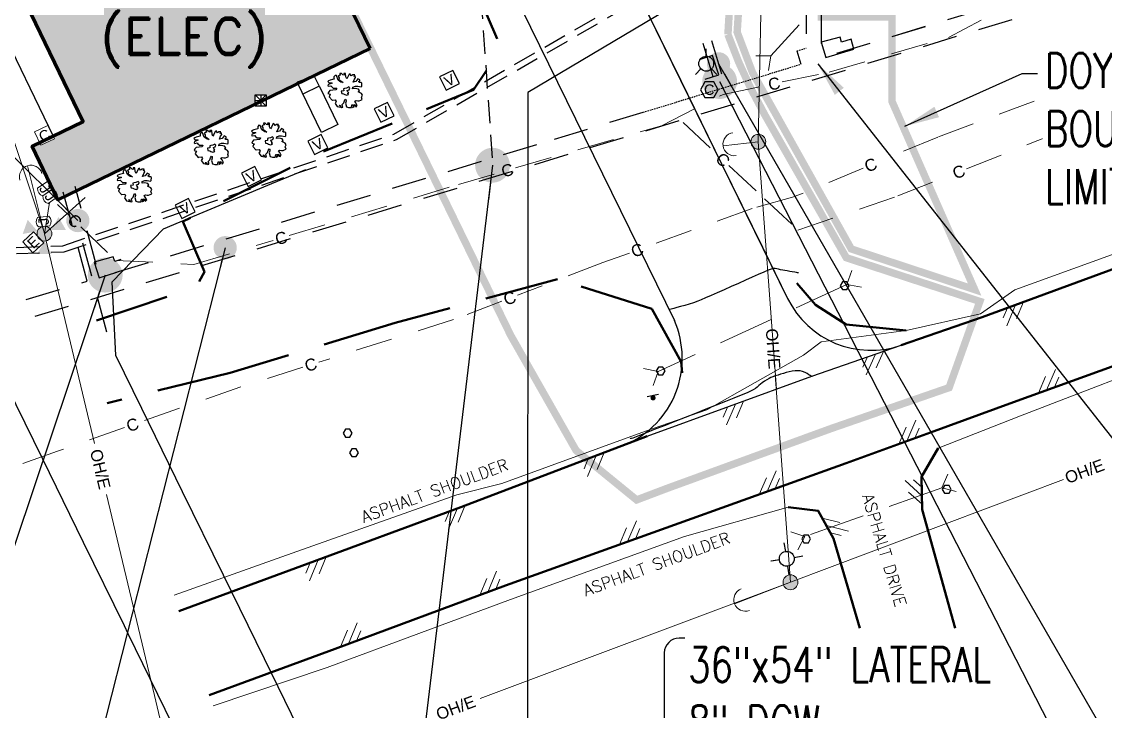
# Model space of a CAD drawing. Header units: inches. Extents: x 27388 to 48883, y 5676 to 18157.
# Drawn here: x 36054 to 39557, y 8066 to 10292 of the extents above; entities that cross this region are included whole.
import ezdxf
from ezdxf.enums import TextEntityAlignment as Align

# ---------------------------------------------------------------- set-up
doc = ezdxf.new("R2010")
doc.units = ezdxf.units.IN
doc.header["$LTSCALE"] = 1200
doc.header["$MEASUREMENT"] = 0
for name, pattern in [('ACAD_ISO09W100', [45, 24, -3, 6, -3, 6, -3]), ('D10', [0.175, 0.1, -0.075]), ('D15', [0.22499999999999998, 0.15, -0.075]), ('D20', [0.30000000000000004, 0.2, -0.1]), ('DASHED4', [0.1875, 0.125, -0.0625]), ('DASHED8', [0.09375, 0.0625, -0.03125]), ('HIDDEN1', [0.15625, 0.09375, -0.0625])]:
    doc.linetypes.add(name, pattern=pattern)
for name, color, linetype in [('C-3D POLYLINE', 251, 'Continuous'), ('C-LEGEND-NEW', 251, 'Continuous'), ('C-NEW PVMT', 251, 'Continuous'), ('C-PROJECT LIMITS', 52, 'DASHED4'), ('C-SIGN', 251, 'Continuous'), ('C-TOPO-MINR-N', 251, 'Continuous'), ('DOY UTIL BOUNDRY', 10, 'ACAD_ISO09W100'), ('MU-DIR-BURD', 160, 'DASHED8'), ('MU-EXST-MAIN-UTILDR', 251, 'HIDDEN1'), ('MU-EXST-SITE-NOTE', 251, 'Continuous'), ('MU-SHAD', 251, 'Continuous'), ('MU-SITE-NOTES', 11, 'Continuous'), ('Pipes-Water-E-DB-Deluge-16.00', 251, 'DASHED8'), ('Pipes-Water-E-DB-Re-Circ.-01.50', 251, 'DASHED8'), ('V-COMM-EQPM', 251, 'Continuous'), ('V-COMM-SIGN', 251, 'Continuous'), ('V-DOMW-HYDR', 251, 'Continuous'), ('V-LITE-EXTR', 251, 'Continuous'), ('V-POWR-DEVC', 251, 'Continuous'), ('V-POWR-JBOX', 251, 'Continuous'), ('V-POWR-XFMR-POLM', 251, 'Continuous'), ('V-ROAD-IDEN', 251, 'Continuous'), ('V-SITE-CONC', 251, 'Continuous'), ('V-SITE-SIGN', 251, 'Continuous'), ('V-SITE-VEGE', 251, 'Continuous'), ('V-STRM-SIGN', 251, 'Continuous')]:
    doc.layers.add(name, color=color, linetype=linetype)
for name, color, linetype, lineweight in [('V-COMM-JBOX', 251, 'Continuous', 18), ('V-COMM-UNDR', 251, 'D10', 18), ('V-EXST-BLDG-OTLN', 34, 'Continuous', 90), ('V-POWR-POLE', 251, 'Continuous', 18), ('V-POWR-POLE-GUYS', 251, 'Continuous', 18), ('V-PRIM-OVHD', 251, 'Continuous', 18), ('V-PVMT-ASPH', 251, 'Continuous', 18), ('V-ROAD-ASPH', 251, 'Continuous', 50), ('V-ROAD-GRVL', 251, 'D20', 50), ('V-ROAD-SHLD', 251, 'Continuous', 20), ('V-SECD-OVHD', 251, 'Continuous', 18), ('V-STRM-CULV', 251, 'D15', 20)]:
    doc.layers.add(name, color=color, linetype=linetype, lineweight=lineweight)
doc.styles.add('AR80', font='arial.ttf', dxfattribs={"height": 3.2})
doc.styles.add('Arial', font='arial.ttf')
doc.styles.add('ROMAND', font='romand.shx')
doc.styles.add('RomanS', font='romans.shx', dxfattribs={"width": 0.85})
doc.dimstyles.get("Standard").update_dxf_attribs({"dimtxt": 0.09375, "dimasz": 0.09375, "dimexe": 0.0625, "dimexo": 0.0625, "dimgap": 0.03125, "dimtad": 1, "dimdec": 8, "dimzin": 0, "dimdsep": 46, "dimlunit": 4, "dimtxsty": 'RomanS', "dimcen": 0.09, "dimclrd": 254, "dimclre": 254, "dimclrt": 256, "dimadec": 0, "dimazin": 0, "dimtfac": 1, "dimtdec": 8, "dimtofl": 0, "dimtmove": 0, "dimatfit": 3, "dimfxl": 1, "dimtolj": 1, "dimtzin": 0, "dimlwd": -1, "dimlwe": -1, "dimarcsym": 0})
doc.dimstyles.new('X Site Notes', dxfattribs={"dimtxt": 0.09375, "dimasz": 0.09375, "dimexe": 0.0625, "dimexo": 0.0625, "dimgap": 0.03125, "dimtad": 1, "dimdec": 8, "dimzin": 0, "dimdsep": 46, "dimlunit": 4, "dimtxsty": 'RomanS', "dimcen": 0.09, "dimclrd": 253, "dimclre": 253, "dimclrt": 256, "dimadec": 0, "dimazin": 0, "dimtfac": 1, "dimtdec": 8, "dimtofl": 0, "dimtmove": 0, "dimatfit": 3, "dimldrblk": 'DOT', "dimfxl": 1, "dimtolj": 1, "dimtzin": 0, "dimlwd": -1, "dimlwe": -1, "dimarcsym": 0})

# ---------------------------------------------------------------- blocks, each defined once
blk = doc.blocks.new('coe-anchor')
blk.add_arc((-0.07763266942490255, 0), 0.07763266942490255, 270, 90)
blk = doc.blocks.new('COE-trans')
at = {"linetype": 'Continuous'}
blk.add_hatch(color=256, dxfattribs=at).paths.add_polyline_path([(-2.750947959665954e-18, -0.04999999999999982), (-0.05063245880538504, -0.137697991163062), (0.05063245880538148, -0.1376979911630629)])
blk = doc.blocks.new('coe-jbox')
at = {"lineweight": 18}
blk.add_lwpolyline([(-0.03191623687400136, 0.0384883595883565), (-0.03191623687400136, -0.03848835958835648, 0.3606828855509825), (0.03191623687400136, -0.03848835958835651), (0.03191623687400136, 0.0384883595883565, 0.3606828855509824)], format="xyb", close=True, dxfattribs=at)
at = {"style": 'Arial'}
blk.add_text('J', height=0.07, dxfattribs=at).set_placement((0, 0), align=Align.MIDDLE)
blk = doc.blocks.new('COE-VHO')
blk.add_lwpolyline([(0.04999999999999982, 0.04999999999999982), (-0.04999999999999982, 0.04999999999999982), (-0.04999999999999982, -0.04999999999999982), (0.04999999999999982, -0.04999999999999982)], close=True)
at = {"style": 'Arial'}
blk.add_text('V', height=0.07, dxfattribs=at).set_placement((0, 0), align=Align.MIDDLE)
blk = doc.blocks.new('coe-tree')
for points in [[(0.08217323271519739, 0.0375325936645865), (0.1053390743602858, 0.03237312031713557), (0.1101544998285391, 0.03658703281206499), (0.1105861614740995, 0.05766687312207353), (0.1049074127147254, 0.06281606863417188), (0.09485449261366874, 0.06235356604326547), (0.08786157395558725, 0.06797554198162459), (0.0970415782845091, 0.07312473749372295), (0.09615907003136215, 0.08061727946641639), (0.08261448684177175, 0.08671203583103626), (0.0690603111711674, 0.06891082499879175), (0.05114155663989628, 0.06515941509476697), (0.05988030684224377, 0.08389590894418042), (0.06687322550032526, 0.09560236341180506), (0.06512739395605927, 0.1059110322713543), (0.057261559525843, 0.1031051832198528), (0.06162613838651332, 0.1148116376874775), (0.04851321684248155, 0.1143388572612167), (0.03801904261485234, 0.1068463152885215), (0.03146737808334343, 0.1166822037218118), (0.03102612395676907, 0.1213688966430038), (0.02403320529868758, 0.1171549841480726), (0.01353903107106014, 0.09513986082089687), (0.00786028231168423, 0.08576647497851475), (0.001740279425733959, 0.09935377331582806), (0.0004261095270283732, 0.1227769600864317), (-0.0126868120170025, 0.1227769600864317), (-0.0126868120170025, 0.1199608331995758), (-0.006566809131054008, 0.117617486738979), (-0.01094098047273473, 0.1115330082097135), (-0.01836556077637841, 0.1143388572612167), (-0.02798681923187374, 0.1227769600864317), (-0.03935390923163684, 0.1227769600864317), (-0.03759848520635689, 0.1166822037218118), (-0.03366556799124876, 0.1143388572612167), (-0.04677848953527874, 0.1073190957147823), (-0.05027974510482647, 0.10404046623702), (-0.04328682644674497, 0.0942045778037297), (-0.04460099634545056, 0.08343340635327223), (-0.03104682067484799, 0.07406002051089011), (-0.01706098335868322, 0.06188078561700472), (-0.03104682067484799, 0.0637616294866934), (-0.05072099923139994, 0.07781143041491312), (-0.06164683510459046, 0.1082543787319512), (-0.06995392366137843, 0.1096624421753791), (-0.07826101221816817, 0.100289056332997), (-0.07869267386372858, 0.09186123134313462), (-0.07737850396502122, 0.0843686893704394), (-0.08699976242051743, 0.08155256248358356), (-0.1044868553062281, 0.07781143041491312), (-0.1145397754072848, 0.07265195706746219), (-0.1202185241666607, 0.068438044572531), (-0.1114797739643114, 0.06048300000892937), (-0.0944339352051724, 0.06001021958266861), (-0.09137393376219816, 0.05766687312207353), (-0.1031726854075217, 0.05298018020088158), (-0.1162856069515525, 0.04830376511504397), (-0.1193456083945268, 0.04081122314235053), (-0.1140985212807122, 0.03658703281206499), (-0.09879851406584095, 0.03986566228982902), (-0.09356101943303852, 0.03378118376056349), (-0.08262559107883671, 0.02394529532727319), (-0.05901849530717573, 0.02347251490101243), (-0.06470683654756382, 0.0136366264677239), (-0.1058010252049355, 0.008487430955625541), (-0.1132256055085783, -0.001348457477664766), (-0.1184726926223929, -0.01211962892812224), (-0.1031726854075217, -0.01586076099679268), (-0.1062326868504959, -0.02241801995231896), (-0.1106068581921766, -0.03319946923813077), (-0.09137393376219816, -0.05754766119054722), (-0.08787267819265043, -0.05708515859964081), (-0.06908100788924454, -0.05333374869561602), (-0.06251975087672346, -0.06644826660667036), (-0.07038558530693972, -0.07956278451772292), (-0.05595849386420237, -0.09923456138430176), (-0.03323390634568835, -0.1043837568964001), (-0.03453848376338176, -0.1001698444014707), (-0.04371848809230539, -0.09126923898534756), (-0.03453848376338176, -0.09267730242877548), (-0.03104682067484799, -0.1020506882711594), (-0.02579973356103249, -0.1053190399135691), (-0.018806814902951, -0.1043837568964001), (-0.02055264644721877, -0.0940853658722034), (-0.02361264789019213, -0.08565754088234279), (-0.0126868120170025, -0.0739408085793638), (-0.00831264067532178, -0.06036378807740306), (-0.002192637789372398, -0.05005511921785377), (0.002181533552308323, -0.05287124610470961), (0.00392736509657432, -0.06364241755516709), (-0.0013197220172394, -0.07769221848338681), (0.006114450767414681, -0.1006426248277315), (0.02010028808358122, -0.1053190399135691), (0.0393332125135597, -0.1053190399135691), (0.04326612972866606, -0.08705532649041636), (0.04719904694377597, -0.08705532649041636), (0.05331904982972269, -0.09454786846310981), (0.04676738529821556, -0.1053190399135691), (0.057261559525843, -0.1015779078448986), (0.06032156096881813, -0.09361258544594264), (0.05813447529797777, -0.08565754088234279), (0.06600030972819404, -0.08939867295101322), (0.06687322550032526, -0.09361258544594264), (0.06644156385476485, -0.09829927836713459), (0.07212031261414076, -0.1020506882711594), (0.07911323127222403, -0.09267730242877548), (0.0699332269433004, -0.07441358900562456), (0.06206739251308413, -0.0641049201460735), (0.07037448106987476, -0.05895572463397514), (0.08217323271519739, -0.06036378807740306), (0.09222615281625401, -0.06176157368547841), (0.102720327043885, -0.05567709515621289), (0.1127732471449416, -0.0519256852521881), (0.1075261600311261, -0.03741338173306019), (0.1136461629170729, -0.02241801995231896), (0.106221582613431, -0.01258213151902865), (0.09747323993006951, -0.00697043341602388), (0.08480157251261211, -0.001348457477664766), (0.09398157684153396, 0.005681581904122268), (0.08697906570243852, 0.01832331938891407), (0.06425447818392449, 0.0216019488666781), (0.04764030107034678, 0.02019388542325018), (0.04982738674118714, 0.03097533470906022), (0.06600030972819404, 0.0375325936645865)], [(0.01398028519763095, -0.01258213151902865), (0.02141445798228681, -0.008368219024099233), (0.01310736942549795, 0.001467669409191075), (0.01092028375465759, 0.008487430955625541), (0.02316028952655458, 0.01270134345055496), (0.0284073766403683, 0.02441807575353394), (0.02097320385571244, 0.03191061772622739), (0.006546112412975091, 0.02394529532727319), (-0.00612555500448142, 0.0216019488666781), (-0.0135597277891355, 0.01973138283234199), (-0.01181389624486862, 0.006144084495028679), (-0.02930098913058021, 0.003811015869786161), (-0.02579973356103249, -0.01118434591095507), (-0.0135597277891355, -0.01446297538871733), (-0.005693893358920121, -0.01774160486648135), (0.008301536438255042, -0.02382608339574688), (0.02054154221015203, -0.01867688788364852)]]:
    blk.add_lwpolyline(points, close=True)
blk = doc.blocks.new('COE-FH')
for points in [[(0, 0.05000000000291038), (0, 0.1009187257295707)], [(-0.03535533905960619, -0.03535533905960619), (-0.07136031529807951, -0.07136031531263143)], [(0.03535533905960619, -0.03535533905960619), (0.07136031531263143, -0.07136031531263143)]]:
    blk.add_lwpolyline(points)
blk.add_circle((0, 0), 0.05)
blk = doc.blocks.new('coe-bcmc')
blk.add_lwpolyline([(-0.03000000000000114, 0.05196152422706568), (-0.05999999999999872, 0), (-0.03000000000000114, -0.05196152422706568), (0.03000000000000114, -0.05196152422706568), (0.05999999999999872, 0), (0.03000000000000114, 0.05196152422706568)], close=True)
at = {"style": 'Arial'}
blk.add_text('C', height=0.07, dxfattribs=at).set_placement((0, 0), align=Align.MIDDLE)
blk = doc.blocks.new('coe-cmp')
blk.add_lwpolyline([(0.07604059656000306, 0.06494480483301834), (0, 0), (0.07604059656000484, -0.06494480483302001)])
blk = doc.blocks.new('coe-pp')
blk.add_hatch(color=256).paths.add_polyline_path([(-0.05, 0, 1), (0.05, 0, 1)])
blk.add_circle((0, 0), 0.05)
blk = doc.blocks.new('COE-signp')
blk.add_lwpolyline([(-0.01500000000000057, 0.02598076211353284), (-0.02999999999999936, 0), (-0.01500000000000057, -0.02598076211353284), (0.01500000000000057, -0.02598076211353284), (0.02999999999999936, 0), (0.01500000000000057, 0.02598076211353284)], close=True)
blk = doc.blocks.new('p1')
at = {"color": 0}
for p, q in [((-0.6962935054907575, -0.001923611620441079), (0.3189808920724317, 1.086831312859431)), ((0, 0), (1.270308549632318, 1.362247183918953)), ((0.6962935054907575, 0.001923611620441079), (1.311787008948158, 0.6619634833186865))]:
    blk.add_line(p, q, dxfattribs=at)
blk = doc.blocks.new('p2')
at = {"color": 0}
for p, q in [((0, 0), (-1.270308549632318, -1.362247183918953)), ((0.6962935054907575, 0.001923611620441079), (-0.3189808920724317, -1.086831312859431)), ((-0.6962935054907575, -0.001923611620441079), (-1.311787008948158, -0.6619634833186865))]:
    blk.add_line(p, q, dxfattribs=at)
blk = doc.blocks.new('coe-pedc')
blk.add_lwpolyline([(-0.05, -0.05), (0.05, -0.05), (0.05, 0.05), (-0.05, 0.05)], close=True)
at = {"style": 'Arial'}
blk.add_text('C', height=0.07, dxfattribs=at).set_placement((0, 0), align=Align.MIDDLE)
blk = doc.blocks.new('COE-ppl')
blk.add_hatch(color=256).paths.add_polyline_path([(-0.05, 0, 1), (0.05, 0, 1)])
blk.add_circle((0, 0), 0.05)
at = {"layer": 'V-LITE-EXTR'}
for points in [[(0.1595600495148481, 0.05000000000014282), (0.1595600495148481, 0.1092049625798595)], [(0.1595600495148446, 0.05000000000000071), (0.1595600495148446, 0.1040665662971065)], [(0.05000000000000071, 0), (0.1095600495147089, 0)], [(0.2095600495149874, 0), (0.2687650120948035, -8.881784197001252e-16)], [(0.1595600495148481, -0.1092049625797937), (0.1595600495148481, -0.05000000000014282)]]:
    blk.add_lwpolyline(points, dxfattribs=at)
blk.add_circle((0.1595600495148481, 0), 0.05, dxfattribs=at)
blk = doc.blocks.new('COE-pede')
blk.add_lwpolyline([(-0.05, -0.05), (0.05, -0.05), (0.05, 0.05), (-0.05, 0.05)], close=True)
at = {"style": 'Arial'}
blk.add_text('E', height=0.07, dxfattribs=at).set_placement((0, 0), align=Align.MIDDLE)
blk = doc.blocks.new('A$C6F484106')
at = {"layer": 'C-LEGEND-NEW'}
h = blk.add_hatch(color=256, dxfattribs=at)
edge = h.paths.add_edge_path()
edge.add_arc((-56.03133909520693, -70.11542409053072), 0.5924905976125782, 0, 360)
blk.add_line((-57.39452673005871, -70.66830985574052), (-54.74717578501441, -70.66830985574052), dxfattribs=at)
blk = doc.blocks.new('_Dot')
at = {"color": 0, "linetype": 'ByBlock', "lineweight": -2}
blk.add_line((-0.5, 0), (-1, 0), dxfattribs=at)
at = {"color": 0, "linetype": 'ByBlock', "const_width": 0.5}
blk.add_lwpolyline([(-0.25, 0, 1), (0.25, 0, 1)], format="xyb", close=True, dxfattribs=at)

msp = doc.modelspace()

# ---------------------------------------------------------------- hatches: boundary and pattern name
at = {"layer": 'MU-SHAD'}
msp.add_hatch(color=256, dxfattribs=at).paths.add_polyline_path([(37013.10634672608, 10550.66006519297), (36970.37814588076, 10624.26316385299), (36976.11464941008, 10626.93716787015), (36853.55364198161, 10879.65870340912), (36771.57585910497, 11047.52518844373), (35927.12820555791, 10643.02588801963), (36252.91227780817, 9970.055834678482), (36155.63246392184, 9922.96278238226), (36159.92571381792, 9914.084842629443), (36116.71324765025, 9893.187886685964), (36112.4286780722, 9902.04787655412), (36087.95722239999, 9890.201271429209), (36146.19482188124, 9769.900238417702, -0.1734516513333141), (36153.23836288267, 9755.350441274984), (36155.67451276408, 9750.318102203424, -0.322456124276223), (36170.43461746543, 9726.47709942623), (36168.04625635067, 9724.76187140273), (36171.60294751333, 9717.414837445618), (36808.83679155515, 10025.85080296979), (36808.83679155514, 10056.08569339618), (36844.83679155515, 10056.08569339618), (36844.83679155516, 10043.27563823662), (36946.51441853688, 10092.48996880544), (36944.26721998558, 10097.10477172352), (36987.54329903515, 10112.34889891279), (37180.40138555783, 10205.69668745533)])

# ---------------------------------------------------------------- linework, layer by layer
at = {"layer": 'C-3D POLYLINE', "elevation": 5450.518295004827}
msp.add_lwpolyline([(37704.19715653894, 11082.25440865151), (37788.14663111673, 10911.08417410917), (37920.25748116591, 10641.71446930572), (38052.36833071498, 10372.34476548575), (38184.47918061887, 10102.97506096728), (38316.5900303719, 9833.60535672262), (38448.7008804099, 9564.235651930345), (38529.71485986815, 9399.050795990524)], dxfattribs=at)
at = {"layer": 'C-3D POLYLINE'}
for points in [[(36397.8876858583, 8317.008628698093, 5445.806209419344), (36517.59825150923, 8072.922698420954, 5445.48), (36649.97355537278, 7803.686708034498, 5448), (36781.81995130864, 7534.18328938402, 5452.799999999999), (36818.44372245645, 7459.508617164118, 5455.08), (36823.2649265637, 7227.375945549009, 5461.200000000001), (36662.22216455707, 7060.121498424111, 5466.6), (37148.03283802861, 7238.155732085479, 5467.440000000001), (37551.69809722689, 7380.088948407692, 5462.4), (37339.24467869916, 7386.152166280446, 5463.84), (37184.12420885054, 7531.453834134636, 5458.200000000001), (37103.11160209657, 7696.635891178174, 5451), (36971.00075219826, 7966.005595696641, 5446.200000000001), (36838.88990229995, 8235.375300215108, 5443.68), (36706.77905240165, 8504.745004733575, 5444.04), (36574.66820250334, 8774.114709252042, 5446.559999999999), (36442.55735260223, 9043.48441377051, 5448.36), (36358.54156043449, 9214.789867706148, 5450.52), (36347.14955581514, 9452.64561252251, 5451.72), (36512.64088862644, 9623.869886144546, 5452.92), (36640.9008228022, 9677.238620910344, 5451.24), (36751.69239857396, 9723.338802452681, 5449.92), (36862.48397439042, 9769.438983888847, 5448.48), (36973.24005328001, 9815.524395120812, 5447.04)], [(35599.60197086952, 9323.60836683908, 5453.16), (35810.28996791759, 9384.369761118216, 5452.559999999999), (35855.0607517443, 9385.840553706063, 5452.200000000001), (35888.37294495919, 9355.892530429659, 5451.96), (36035.32182228447, 9056.268573015479, 5452.32), (36121.26570181431, 8881.031811976356, 5450.16), (36253.37655171262, 8611.662107457889, 5448.12), (36385.48740161092, 8342.292402939422, 5445.84), (36397.8876858583, 8317.008628698093, 5445.806209419344)]]:
    msp.add_polyline3d(points, dxfattribs=at)
at = {"layer": 'C-NEW PVMT'}
msp.add_line((38608.49447592603, 9147.61663677126), (38897.28737554022, 9247.688709159864), dxfattribs=at)
at = {"layer": 'C-NEW PVMT', "flags": 128}
for points in [[(38318.86482851741, 11683.13892608277), (37858.23016693977, 11491.46964689672, 0.4323930024931864), (37704.13083874782, 11082.38962845832), (38529.71485986815, 9399.050795990524)], [(37121.17472088685, 11236.66277367949), (37155.87924623092, 11251.96952187039, -0.4023772792962086), (37233.96222327252, 11223.49229118183), (38164.03300076978, 9327.10837791629)]]:
    msp.add_lwpolyline(points, format="xyb", dxfattribs=at)
at = {"layer": 'C-NEW PVMT'}
msp.add_lwpolyline([(38007.81144295422, 8927.721259215397), (38076.38515193456, 8953.708327758608), (38608.49447592603, 9147.61663677126)], dxfattribs=at)
for centre, radius, start, end in [((38799.06395530396, 9531.153274345694), 300, 206.1250828500205, 289.1125581641574), ((37886.96518118003, 9205.2375058192), 302.6864485137353, 293.531031752286, 23.74274277339511)]:
    msp.add_arc(centre, radius, start, end, dxfattribs=at)
at = {"layer": 'C-PROJECT LIMITS', "const_width": 24, "flags": 128}
msp.add_lwpolyline([(37106.03063047559, 10362.65979073152), (37634.83377277547, 9279.825861116422), (37846.51208739703, 8907.666565941197), (38041.98520985873, 8748.18006553456), (38139.09619801001, 8784.981777775583), (38668.78089580288, 8978.006518043128), (39051.98027626586, 9110.792179297207), (39151.38783887003, 9389.125223265512), (38719.71598980364, 9530.280279667599), (38456.33141512678, 9991.539228399766, -0.04418234193404256), (38337.07681553227, 10251.20795767523), (38392.99959075147, 11200.69702566184), (38409.05817561292, 11316.40795446701), (38424.80317730804, 11486.97500402808), (38352.34273382438, 11715.19149538271), (38495.2990382125, 11925.12809680171), (38595.7214963713, 12223.797434486), (38595.7214963713, 13301.29644380465), (39032.30810618003, 13879.63812834725), (39140.75754155379, 14023.29995336152), (39249.20697692756, 14166.9617783758), (38042.91794148622, 15077.58201291553), (37103.58433602074, 17036.83122844949), (34388.86411406634, 15722.63812166594), (34388.86411406634, 15460.0528496816), (34425.11734275495, 15422.45245677188), (34425.11734275495, 14244.35772877328), (34425.11734275495, 14185.94854933165), (35732.65965687552, 11282.50940038219), (35557.8748063722, 11203.79633764133), (35228.18385822301, 11046.81585619181), (34628.32795628974, 10762.74685286313), (34148.40569815946, 10534.26061840869), (34028.4421135194, 10479.45650820017), (33429.08325507188, 10194.56007813059), (33021.66430876938, 10003.54367549672), (32020.82040623643, 9547.70949779406), (32513.24965959949, 8513.023423833323), (35329.46299853803, 9833.408627330808)], format="xyb", dxfattribs=at)
at = {"layer": 'C-TOPO-MINR-N'}
for points, elevation in [([(38565.28876701625, 9481.184758541656), (38564.29101040562, 9481.356105546949), (38562.10513850556, 9481.731490298656), (38558.40242901606, 9482.367364998458), (38552.81978611996, 9483.326084937451), (38545.1157256055, 9484.649120749456), (38537.00967449111, 9486.041191318554), (38528.93492485651, 9487.42788640551), (38521.32476878421, 9488.734795782266), (38514.61249835951, 9489.88750922635), (38507.10884862741, 9491.562585938273), (38501.09504136418, 9493.368266503809), (38495.61742245195, 9494.888637288956), (38489.72233777562, 9495.707784615008), (38482.45613322289, 9495.4097948312), (38476.93851399397, 9493.7728664349), (38466.76485047465, 9489.809384323207), (38452.64359549315, 9483.874021447746), (38435.28320187771, 9476.32145075455), (38415.39212245656, 9467.506345189659), (38393.67881005791, 9457.783377704693), (38370.85171751001, 9447.507221240101), (38347.61929763829, 9437.03254874192), (38324.69000327376, 9426.71403316736), (38302.77228724466, 9416.90634745687), (38282.57460237642, 9407.964164556486), (38264.80540149727, 9400.24215742342), (38250.17313744103, 9394.09499899253), (38239.38626302754, 9389.877362215442), (38225.60351361123, 9385.085241121722), (38211.45210837641, 9380.52090549424), (38197.46317815383, 9376.2740224912), (38184.16785377426, 9372.434259287564), (38172.09726607123, 9369.091283047122), (38161.78254587551, 9366.334760939253), (38153.75482401786, 9364.254360122157), (38148.54523133462, 9362.939747776387), (38146.68489864816, 9362.48059107132), (38146.19710078997, 9362.449025589523)], 5454), ([(38608.95504754105, 9146.30784035988), (38608.08060860237, 9146.747849344758), (38606.258182056, 9147.7723621051), (38603.33319749379, 9149.610959058178), (38599.05511664481, 9152.459487953705), (38593.0550141984, 9156.30183648832), (38586.27178638963, 9159.995099888665), (38578.64315770076, 9163.044201971514), (38570.10685261128, 9164.95406651452), (38562.72092501049, 9165.31292529918), (38554.2882572587, 9164.741872136963), (38545.12199289699, 9163.413708550406), (38535.53527545252, 9161.501236067636), (38525.84124846359, 9159.177256239129), (38516.35305546293, 9156.614570587424), (38507.38383998325, 9153.985980651823), (38499.24674556007, 9151.464287960453), (38490.14578219478, 9148.486256883962), (38482.68608181806, 9145.777507947309), (38476.16581814711, 9143.033483402354), (38469.88316488241, 9139.949625478608), (38463.13629573838, 9136.221376427931), (38455.22338442945, 9131.544178479833), (38447.67874706791, 9126.501760748697), (38441.90820621581, 9121.784334392769), (38437.01719523569, 9117.247064785583), (38432.11114750405, 9112.74511725038), (38426.29549637785, 9108.133657138345), (38418.67567523358, 9103.267849789483), (38412.00086325755, 9100.126434118969), (38398.79867516061, 9094.491644721029), (38379.96355853764, 9086.709864135382), (38356.38996098352, 9077.127474907336), (38328.97233009034, 9066.090859582198), (38298.60511345298, 9053.9464006941), (38266.18275866074, 9041.040480799524), (38232.59971331408, 9027.719482449365), (38198.7504249995, 9014.329788183344), (38165.52934132305, 9001.217780552355), (38133.83090986845, 8988.72984209053), (38104.54957823058, 8977.212355365527), (38078.57979400152, 8967.011702894715), (38056.81600478174, 8958.474267245752), (38040.15265816053, 8951.94643095277), (38029.48420173278, 8947.774576566664), (38025.70508309336, 8946.305086632741), (38025.02701107388, 8946.435616647375), (38024.34517317427, 8946.614165724737), (38022.72187216276, 8946.983108100963), (38020.68380065796, 8947.446319138182)], 5466)]:
    msp.add_lwpolyline(points, dxfattribs=dict(at, elevation=elevation))
at = {"layer": 'DOY UTIL BOUNDRY', "ltscale": 0.01, "const_width": 24, "flags": 128}
msp.add_lwpolyline([(39134.58068669312, 9427.352408124318), (38867.0743806767, 10035.78463408073), (38867.0743806767, 10308.24668778467), (38639.1554001913, 10308.24668778467), (38639.1554001913, 11506.61338707602), (39116.74836995691, 11506.61338707602), (39116.74836995691, 13933.4862024983), (38624.66862213856, 13287.94642274224), (38620.77381720934, 12205.04706598067), (38501.39878346247, 11867.57613179708), (38385.33175571144, 11717.20001400967), (38457.26643635807, 11496.23547313418), (38426.10027718794, 11203.00205521869), (38366.97590518396, 10258.62606929658), (38416.47396390469, 10128.31635484207), (38735.78828860068, 9558.596268098656), (39134.58068669312, 9427.352408124318)], close=True, dxfattribs=at)
at = {"layer": 'MU-DIR-BURD'}
msp.add_line((37576.00838968613, 9852.48462497511), (37413.76295211542, 12186.99918549928), dxfattribs=at)
at = {"layer": 'MU-EXST-MAIN-UTILDR'}
for p, q in [((38689.02102574309, 10190.3166654925), (45606.0768947039, 12289.84468756097)), ((38590.08938351901, 12053.14777990013), (38590.08938351901, 10207.32241776727)), ((38638.12110052326, 12005.14814576462), (38638.12110052326, 10221.89720546223)), ((38689.0200951451, 10190.31113037423), (41956.35727181821, 11182.04317518839)), ((38284.11203108331, 10231.58927610099), (38329.66695083094, 10081.24254951209)), ((38255.47578155131, 10222.9131524875), (38301.03528456551, 10072.55175944559)), ((38560.16798604255, 10198.24296669617), (38573.2376289924, 10155.17309408217)), ((37776.02454896376, 9913.19540151804), (38062.68281610006, 10000.20460149042)), ((36356.1511746568, 9482.222146866394), (37741.15214447526, 9902.610602949453)), ((36266.3200665356, 9454.956294048128), (36188.95452683115, 9741.951280092371)), ((36295.6043899597, 9508.223934769181), (36227.54288139076, 9760.70509024292)), ((36329.73329038966, 9289.836056594979), (36252.36775068521, 9576.831042639222)), ((35889.42613997193, 9340.557960466964), (36266.3200665356, 9454.956294048128))]:
    msp.add_line(p, q, dxfattribs=at)
at = {"layer": 'MU-EXST-MAIN-UTILDR', "ltscale": 0.04}
for p, q in [((38560.16798604255, 10198.24296669617), (38590.08938351901, 10207.32241776727)), ((38062.68281610006, 10000.20460149042), (38573.2376289924, 10155.17309408217))]:
    msp.add_line(p, q, dxfattribs=at)
at = {"layer": 'MU-EXST-MAIN-UTILDR'}
for points in [[(30370.85744327721, 8487.410364399668), (33945.02718161519, 8687.836666576524), (45606.0768947039, 12227.30445134388)], [(38703.84234392432, 10226.82305269643), (38699.85016242483, 10242.27458604939), (38638.33520067179, 10226.3810894876), (38653.81441475147, 10176.65154905759), (38743.86113646601, 10203.22917649664), (38735.35025144529, 10236.17011962414), (38703.84234392432, 10226.82305269643)]]:
    msp.add_lwpolyline(points, dxfattribs=at)
at = {"layer": 'MU-EXST-MAIN-UTILDR', "flags": 128}
for points in [[(38308.22251886663, 10120.32335597045), (38287.4669492028, 10183.52596046172), (38239.48150400048, 10168.25146231942), (38259.83660039002, 10105.17092630595)], [(36288.51557016534, 9515.671403079776), (36304.44097531935, 9465.697593433333), (36393.15782346086, 9493.498892871214), (36382.27773264771, 9526.403795592038), (36355.47633437788, 9517.880002144275), (36349.73964985994, 9533.400952150596)]]:
    msp.add_lwpolyline(points, close=True, dxfattribs=at)
at = {"layer": 'MU-SITE-NOTES', "color": 254, "ltscale": 0.7}
for p, q in [((38197.93088987769, 8301.892692339885), (38179.50087024943, 8301.892692339885)), ((38131.50087024943, 8253.892692339885), (38131.50087024943, 7490.892937896775))]:
    msp.add_line(p, q, dxfattribs=at)
msp.add_arc((38179.50087024943, 8253.892692339885), 48, 90, 180, dxfattribs=at)
at = {"layer": 'Pipes-Water-E-DB-Deluge-16.00'}
msp.add_lwpolyline([(32214.22913478197, 9416.545777232868), (36187.78015420282, 9568.95726677358), (37257.66904624899, 9929.663267040176), (38658.75586273031, 10736.66527894281)], dxfattribs=at)
at = {"layer": 'Pipes-Water-E-DB-Re-Circ.-01.50'}
msp.add_lwpolyline([(32169.45415196543, 9395.129024615062), (32214.98354273544, 9396.875254442466), (36191.37527934158, 9549.395826054288), (37265.80528560349, 9911.632641979975), (38658.74944613756, 10713.94504138037)], dxfattribs=at)
at = {"layer": 'V-COMM-EQPM'}
msp.add_lwpolyline([(36808.83679155515, 10056.08569339618), (36844.83679155515, 10056.08569339618), (36844.83679155515, 10020.08569339618), (36808.83679155515, 10020.08569339618)], close=True, dxfattribs=at)
for points in [[(36808.83679155515, 10056.08569339618), (36844.83679155515, 10020.08569339618)], [(36808.83679155515, 10020.08569339618), (36844.83679155515, 10056.08569339618)], [(36826.83679155515, 10056.08569339618), (36826.83679155515, 10020.08569339618)], [(36808.83679155515, 10038.08569339618), (36844.83679155515, 10038.08569339618)]]:
    msp.add_lwpolyline(points, dxfattribs=at)
at = {"layer": 'V-COMM-UNDR'}
for points in [[(38512.87036636913, 10097.69810729243), (38664.43439977033, 10129.285611182), (39049.59127861795, 10241.69552828699), (39178.09841833611, 10308.82053325467)], [(39937.82895185773, 10283.06013531193), (39810.05475799248, 10232.99841544918), (39523.44627381649, 10108.73994383916), (39015.93858006944, 9919.802889098895), (38823.45519010325, 9840.096792142389)], [(39108.28739635435, 9817.48857103802), (39559.23413793065, 9995.932531801534), (39920.73728687756, 10128.08245709307), (40012.1655638709, 10156.24130966097)], [(37650.13701703188, 9820.106003816722), (38122.48866820311, 9956.598558876214), (38321.38379491096, 10057.79033572927), (38460.24118781344, 10086.72964501522)], [(38192.32328916223, 9966.773332695959), (38301.08019041338, 9864.86340552151)], [(38773.78531612524, 9819.528826294018), (38546.2793596608, 9725.32011650644), (38415.57189901893, 9689.209821948332), (38069.054067048, 9563.768518866522)], [(38340.3090483609, 9828.104266464261), (38455.49818853357, 9720.1670528087), (38563.09127294527, 9619.558282002357), (38886.69712778714, 9729.80317153923), (39058.29887667459, 9797.70763324715)], [(36918.91765989804, 9601.588543226493), (37466.4308543268, 9767.02156245291), (37598.49005506908, 9805.181898474244)], [(36170.48006909595, 9702.047252635954), (36206.36770135512, 9667.692035708127)], [(36245.20183502485, 9630.516134075371), (36358.790344686, 9521.777896265981), (36610.83782824849, 9508.501148748694), (36867.45552089227, 9586.039078633783)], [(38018.50434537859, 9545.469250048993), (37932.53440335741, 9514.347672586811), (37656.7442841369, 9409.166650898305)], [(37606.5133840076, 9390.00955632284), (37450.45614218594, 9330.492340176848), (37014.41596085181, 9193.00324769087)], [(36963.14434502249, 9176.8366460032), (36762.36344462422, 9113.527838775439), (36437.94182045267, 8999.725448764411)], [(36387.21243181148, 8981.930316626576), (36170.66175290731, 8905.967486219031), (35731.95621332967, 8749.203091742022)]]:
    msp.add_lwpolyline(points, dxfattribs=at)
at = {"layer": 'V-EXST-BLDG-OTLN', "flags": 128}
msp.add_lwpolyline([(37180.40138555784, 10205.69668745533), (36171.60294751333, 9717.414837445614), (36087.95722239999, 9890.201271429209), (36252.91227780817, 9970.055834678484), (35914.45244260387, 10669.2101296629), (36757.65449274679, 11077.40332675867), (37180.40138555784, 10205.69668745533)], close=True, dxfattribs=at)
at = {"layer": 'V-POWR-POLE-GUYS'}
for p, q in [((38321.38056450871, 9891.907407786248), (38435.24983194818, 9904.555070515273)), ((36073.34647353248, 9827.251605383603), (36133.70281662581, 9585.962136512173)), ((38358.47682981075, 8412.692668070567), (38539.18223403183, 8482.284899698121))]:
    msp.add_line(p, q, dxfattribs=at)
at = {"layer": 'V-PRIM-OVHD'}
for p, q in [((39421.83262677745, 8814.263519612623), (38539.18223403183, 8482.284899698121)), ((38539.18223403183, 8482.284899698121), (37536.12009130394, 8107.168936352728))]:
    msp.add_line(p, q, dxfattribs=at)
at = {"layer": 'V-ROAD-ASPH'}
for p, q in [((39158.53627952442, 9338.216278444526), (39716.40632128411, 9543.48190708786)), ((38897.29131718606, 9247.69007500775), (39158.53627952442, 9338.216278444526)), ((36959.84861328707, 8534.809297736285), (37473.48350671468, 8725.229416366217)), ((36561.89625863892, 8388.727815849257), (36959.84861328707, 8534.809297736285))]:
    msp.add_line(p, q, dxfattribs=at)
at = {"layer": 'V-ROAD-ASPH', "flags": 128}
msp.add_lwpolyline([(36660.28125936513, 8117.79599806994), (37067.93433606134, 8267.15977020703), (37618.00444471811, 8471.517226470185), (38179.56602840846, 8673.576966827286), (38719.41546558098, 8866.451773996947), (38991.56068508302, 8965.82600985795), (39260.2109514314, 9063.944206302536), (39820.26261799478, 9266.05190288603), (40412.56314172198, 9485.239989345444), (40983.76180638534, 9693.696518789528), (41263.09591178384, 9798.36415244594)], dxfattribs=at)
at = {"layer": 'V-ROAD-ASPH'}
for points in [[(37473.48350671468, 8725.229416366217), (38076.38515199324, 8953.70832778096)], [(39016.84126179733, 8915.208460917247), (38962.93996825975, 8823.178984581975), (38964.59086837501, 8717.029305398015), (39071.33843796126, 8333.547526471499)], [(38763.87496977676, 8333.547526471499), (38678.42554093221, 8623.568488919658), (38628.91853953687, 8712.960584865434), (38532.06768503295, 8724.967566152585)]]:
    msp.add_lwpolyline(points, dxfattribs=at)
at = {"layer": 'V-ROAD-GRVL', "flags": 128}
for points in [[(36295.97188486227, 9327.870198098493), (36617.62788243846, 9435.850677445082), (36645.60705391107, 9484.431706256715), (36575.24015963425, 9647.13733545087), (37017.41755762672, 9867.817747696785), (37515.06459713423, 10072.14000135802), (37604.88630059523, 10206.25072825283), (37385.73504545049, 10712.28622001178), (37203.49367034504, 10626.61884048536), (37068.64474161596, 10562.95085420601)], [(38912.84077116728, 9295.088800837768), (38719.23823277813, 9314.46351591639)]]:
    msp.add_lwpolyline(points, dxfattribs=at)
at = {"layer": 'V-ROAD-GRVL'}
for points in [[(38189.34400885807, 9158.58655066557), (38186.04356405394, 9193.65158610746), (38091.08771362131, 9364.712621114699), (37785.97867431933, 9461.4797708071), (37261.64644784921, 9319.63764423087), (36727.87421815818, 9159.014777555612), (36330.22634790813, 9060.738681327102)], [(38559.51834731338, 9447.829529573692), (38620.49389915609, 9378.001986950187), (38719.23823277813, 9314.46351591639)]]:
    msp.add_lwpolyline(points, dxfattribs=at)
at = {"layer": 'V-ROAD-SHLD', "flags": 128}
msp.add_lwpolyline([(41148.11686417621, 10116.1058062534), (40875.14643593293, 10007.97393565394), (40299.4343352604, 9800.28053641088), (39701.98054046158, 9585.306355351133), (39264.2294742239, 9426.405377249715), (39153.31459732887, 9349.286926179675), (38912.84077116728, 9295.088800837768), (38638.25103808822, 9259.183789012504), (38580.94137110909, 9215.87337606169), (38268.54123550815, 9039.341208450047), (38070.98938172286, 8970.605449255107), (37606.79926323493, 8800.714614543615), (37460.96794080989, 8764.283435061125), (36943.82331446627, 8581.224760526342), (36547.25521938385, 8440.846802358998)], dxfattribs=at)
at = {"layer": 'V-ROAD-SHLD'}
for points in [[(41278.94046917625, 9748.805274404136), (41002.58304611382, 9649.83693329945), (40426.44745815427, 9441.644628656579), (39831.35551605069, 9230.344350287241), (39282.23490286127, 9019.956956665514), (39016.84126179733, 8915.208460917247)], [(38532.06768503295, 8724.967566152585), (38196.70556464767, 8629.545332101656), (37634.43046070145, 8426.372158905042), (37041.82026127235, 8207.412213701306), (36673.19652171501, 8083.152033255918)]]:
    msp.add_lwpolyline(points, dxfattribs=at)
at = {"layer": 'V-SECD-OVHD'}
for p, q in [((38435.24983194818, 9904.555070515273), (38447.17091271443, 10529.83440359264)), ((36127.73262680018, 9609.829452823398), (35986.66793233783, 10035.2732966277)), ((38493.62211634194, 9105.755492848826), (38435.24983194818, 9904.555070515273)), ((36260.0519163662, 9724.945396221725), (36128.08877111667, 9607.898732551856)), ((36128.08877111667, 9607.898732551856), (36144.2736336633, 9708.966873025072)), ((36128.08877111667, 9607.898732551856), (36289.6610012499, 8929.85239721231)), ((38539.18223403183, 8482.284899698121), (38490.22732980059, 9152.211684865428)), ((36328.82602875282, 8765.494305775983), (36483.56698450418, 8116.115771555239)), ((36483.56698450418, 8116.115771555239), (36571.64682855525, 7746.484087774081))]:
    msp.add_line(p, q, dxfattribs=at)
at = {"layer": 'V-SITE-CONC'}
msp.add_line((35915.13862061941, 10420.22080224521), (36155.8173579776, 9923.05228939235), dxfattribs=at)
at = {"layer": 'V-SITE-CONC', "flags": 128}
for points in [[(36999.76644076475, 10116.65453683726), (37015.574983916, 10084.0545143108), (37016.82059730099, 10083.28194059945), (37076.54071001684, 9960.277324154524), (37023.64861137023, 9934.08870160721), (36944.26721998559, 10097.10477172352)], [(36999.76644076475, 10116.65453683726), (36944.26721998559, 10097.10477172352)], [(37015.574983916, 10084.0545143108), (36963.07187728373, 10058.4878959167)]]:
    msp.add_lwpolyline(points, dxfattribs=at)
at = {"layer": 'V-STRM-CULV'}
msp.add_line((38475.66899673709, 10182.54214969791), (38567.56384032009, 10282.03728581175), dxfattribs=at)
at = {"layer": 'V-STRM-CULV', "flags": 128}
for points in [[(38721.71019974791, 9443.644114749057), (38111.82674522021, 9163.09396019533)], [(39028.20800542247, 8787.51491153009), (38585.62730362055, 8629.822006577177)]]:
    msp.add_lwpolyline(points, dxfattribs=at)

# ---------------------------------------------------------------- block references
at = {"layer": 'C-SIGN', "xscale": 14.06250000167202, "yscale": 14.06250000167202, "zscale": 14.06250000167202, "rotation": 191.6932060798281}
msp.add_blockref('A$C6F484106', (37523.2527307791, 7952.348527967481), dxfattribs=at)
at = {"layer": 'V-COMM-JBOX', "xscale": 479.9999999994569, "yscale": 479.9999999994569, "zscale": 479.9999999994569, "rotation": 25.80777377720278}
msp.add_blockref('coe-pedc', (36127.87100276233, 9925.242597741557), dxfattribs=at)
at = {"layer": 'V-COMM-SIGN', "xscale": 480, "yscale": 480, "zscale": 12}
msp.add_blockref('coe-bcmc', (38276.75344068532, 10072.92371378608), dxfattribs=at)
at = {"layer": 'V-DOMW-HYDR', "xscale": 480, "yscale": 480, "zscale": 12}
msp.add_blockref('COE-FH', (38266.84444910543, 10156.66859580531), dxfattribs=at)
at = {"layer": 'V-POWR-DEVC'}
for name, p, xscale, yscale, zscale, rotation in [('COE-VHO', (37437.45997974066, 10103.17948427006), 480.0000000014073, 480.0000000014073, 12, 26.32944444462028), ('COE-VHO', (37225.91373420203, 9999.810943474544), 480.0000000014073, 480.0000000014073, 12, 26.32944444462028), ('COE-VHO', (37011.83481615664, 9896.099997760279), 480.0000000014073, 480.0000000014073, 12, 26.32944444462028), ('COE-VHO', (36797.50319727579, 9792.746513897104), 480.0000000014073, 480.0000000014073, 12, 26.32944444462028), ('COE-VHO', (36582.44763143429, 9688.879895252658), 480.0000000014073, 480.0000000014073, 12, 26.32944444462028), ('COE-pede', (36091.55265662422, 9580.017730395792), 480.0000000019081, 480.0000000019081, 480.0000000019081, 42.69084643583452)]:
    msp.add_blockref(name, p, dxfattribs=dict(at, xscale=xscale, yscale=yscale, zscale=zscale, rotation=rotation))
at = {"layer": 'V-POWR-JBOX'}
for p, xscale, yscale, zscale, rotation in [((36129.37654449114, 9752.778744743688), 479.9999999994249, 479.9999999994249, 479.9999999994249, 304.074938539493), ((36146.49257223842, 9728.143973851127), 480.0000000008883, 480.0000000008883, 480.0000000008883, 305.6844367568458), ((36125.27978444727, 9647.139050779415), 479.9999999999573, 479.9999999999573, 12, 95.56360468007945)]:
    msp.add_blockref('coe-jbox', p, dxfattribs=dict(at, xscale=xscale, yscale=yscale, zscale=zscale, rotation=rotation))
at = {"layer": 'V-POWR-POLE', "xscale": 480, "yscale": 480, "zscale": 12}
for p in [(38435.24983194818, 9904.555070515273), (36128.08877111667, 9607.898732551856)]:
    msp.add_blockref('coe-pp', p, dxfattribs=at)
at = {"layer": 'V-POWR-POLE', "xscale": 480.0000000034931, "yscale": 480.0000000034931, "zscale": 480.0000000034931, "rotation": 98.82734753221604}
msp.add_blockref('COE-ppl', (38539.18223403183, 8482.284899698121), dxfattribs=at)
at = {"layer": 'V-POWR-POLE-GUYS'}
for p, xscale, yscale, zscale, rotation in [((38321.38056451151, 9891.907407786248), 480.0000000015494, 480.0000000015494, 12, 187.5539131774545), ((36073.34647352969, 9827.251605378015), 479.9999999983414, 479.9999999983414, 479.9999999983414, 106.7252259104638), ((38358.47682981075, 8412.692668070567), 479.9999999981822, 479.9999999981822, 12, 201.1716285534827)]:
    msp.add_blockref('coe-anchor', p, dxfattribs=dict(at, xscale=xscale, yscale=yscale, zscale=zscale, rotation=rotation))
at = {"layer": 'V-POWR-XFMR-POLM', "zscale": 12}
for xscale, yscale, rotation in [(479.9999999948038, 479.9999999948038, 250.6281960861206), (480.0000000017707, 480.0000000017707, 119.6521627156401)]:
    msp.add_blockref('COE-trans', (36128.08877111667, 9607.898732551856), dxfattribs=dict(at, xscale=xscale, yscale=yscale, rotation=rotation))
at = {"layer": 'V-POWR-XFMR-POLM', "xscale": 480, "yscale": 480, "zscale": 12}
msp.add_blockref('COE-trans', (36128.08877111667, 9607.898732551856), dxfattribs=at)
at = {"layer": 'V-PVMT-ASPH'}
for name, p, xscale, yscale, zscale, rotation in [('p2', (39266.53289637037, 9377.95311998531), 39.37007874005107, 39.37007874005107, 39.37007874005107, 20.20085202161369), ('p2', (38813.72624223095, 9218.733233479334), 39.37007873997263, 39.37007873997263, 39.37007873997263, 19.11214566303135), ('p1', (39366.72279854186, 9102.381488725094), 39.37007874083326, 39.37007874083326, 39.37007874083326, 19.84316002053642), ('p2', (38361.58243424421, 9057.638329086376), 39.37007873983087, 39.37007873983087, 39.37007873983087, 20.02246951930846), ('p1', (38915.7021999012, 8938.126169999612), 39.37007874082124, 39.37007874082124, 39.37007874082124, 20.05974173959309), ('p2', (37911.38032801238, 8891.177195451704), 39.37007873888703, 39.37007873888703, 39.37007873888703, 20.75497872626605), ('p1', (38464.1796361727, 8775.262346000893), 39.37007874029621, 39.37007874029621, 39.37007874029621, 19.66054789765601), ('p2', (38963.89483838503, 8761.782685420958), 39.37007874235785, 39.37007874235785, 39.37007874235785, 270.8910246787754), ('p2', (37462.50052081769, 8721.15768856324), 39.37007873845626, 39.37007873845626, 39.37007873845626, 20.3412793775696), ('p2', (38655.28996439905, 8665.343139351828), 39.37007873961625, 39.37007873961625, 39.37007873961625, 118.9784975761534), ('p1', (38012.29763027349, 8613.390853534935), 39.37007873857837, 39.37007873857837, 39.37007873857837, 19.78962400510743), ('p2', (37012.4339267758, 8554.30427707128), 39.37007873845626, 39.37007873845626, 39.37007873845626, 20.3412793775696), ('p1', (37560.86135596664, 8450.287903014121), 39.37007874044105, 39.37007874044105, 39.37007874044105, 20.38061831182287), ('p1', (37110.90942852267, 8283.12551791921), 39.37007874044105, 39.37007874044105, 39.37007874044105, 20.38061831182287)]:
    msp.add_blockref(name, p, dxfattribs=dict(at, xscale=xscale, yscale=yscale, zscale=zscale, rotation=rotation))
at = {"layer": 'V-SITE-SIGN', "xscale": 480, "yscale": 480, "zscale": 480}
for p in [(37107.88128764623, 8963.667528198583), (37128.68357649607, 8900.343782737402)]:
    msp.add_blockref('COE-signp', p, dxfattribs=at)
at = {"layer": 'V-SITE-VEGE', "xscale": 480, "yscale": 480, "zscale": 12}
for p in [(37101.2496892202, 10066.22702955782), (36854.92079347068, 9905.762571705056), (36668.69314125994, 9882.027651298342), (36420.41922781592, 9761.527563133759)]:
    msp.add_blockref('coe-tree', p, dxfattribs=at)
at = {"layer": 'V-STRM-CULV', "zscale": 12}
for p, xscale, yscale, rotation in [((38475.66899673709, 10182.54214969791), 479.999999998319, 479.999999998319, 220.575391113995), ((38721.71019974791, 9443.644114749057), 479.9999999982451, 479.9999999982451, 30.52705101779226), ((38111.82674522021, 9163.09396019533), 480.0000000033095, 480.0000000033095, 209.7344968851291), ((39028.20800542247, 8787.51491153009), 480.0000000009534, 480.0000000009534, 25.72926437542198), ((38585.62730362055, 8629.822006577177), 479.9999999993937, 479.9999999993937, 201.9833218743182)]:
    msp.add_blockref('coe-cmp', p, dxfattribs=dict(at, xscale=xscale, yscale=yscale, rotation=rotation))
at = {"layer": 'V-STRM-SIGN', "xscale": 480, "yscale": 480, "zscale": 480}
for p in [(38714.59646621601, 9439.984500146953), (38119.72988449292, 9164.641680677903), (39044.45457175162, 8781.997542045561), (38589.85373537218, 8622.332873401714)]:
    msp.add_blockref('COE-signp', p, dxfattribs=at)

# ---------------------------------------------------------------- texts
at = {"layer": 'MU-SITE-NOTES', "insert": (38208.71844691286, 8272.192492407734), "char_height": 112.5, "width": 1275.192914726067, "attachment_point": 1, "style": 'RomanS'}
msp.add_mtext('\\A1;{\\W0.75;\\C251;36"x54" LATERAL \\P8" DCW\\P2" MPS\\P2" PCR\\P\\C256;3" MPS\\P1" mPR\\P1\\H0.7x;\\S1/2;\\H1.4286x;" PCR\\P(3) \\H0.7x;\\S3/4;\\H1.4286x;" CONDUIT}', dxfattribs=at)
at = {"layer": 'V-COMM-UNDR', "style": 'AR80'}
for rotation, p in [(11.77251465275289, (38486.55577709129, 10092.21387615382)), (316.8615397169842, (38320.69461938714, 9846.483835992885)), (22.49412208276444, (38798.62025311564, 9829.81280921541)), (16.11738265722206, (37624.31353605048, 9812.643951145483)), (21.58918178008392, (39083.29313651447, 9807.598102142585)), (316.2497643176137, (36225.7847681844, 9649.104084886161)), (16.81237478148867, (36893.18659039655, 9593.813810927344)), (19.90052613914947, (38043.7792062105, 9554.61888446614)), (20.87588445022665, (37631.62883407225, 9399.588103610573)), (17.50073520653551, (36988.78015293715, 9184.919946847034)), (19.33012885054444, (36412.57712613208, 8990.827882695494))]:
    msp.add_text('C', height=38.40000000000001, rotation=rotation, dxfattribs=at).set_placement(p, align=Align.MIDDLE)
at = {"layer": 'V-EXST-BLDG-OTLN', "color": 251, "style": 'ROMAND'}
msp.add_text('(ELEC)', height=120, dxfattribs=at).set_placement((36311.88575454, 10185.00797797954))
at = {"layer": 'V-PRIM-OVHD', "style": 'AR80'}
for rotation, p in [(20.61206552700049, (39489.56566169274, 8841.308713851047)), (20.5043296157129, (37456.99226064024, 8077.577437327725))]:
    msp.add_text('OH/E', height=38.40000000000001, rotation=rotation, dxfattribs=at).set_placement(p, align=Align.MIDDLE)
at = {"layer": 'V-ROAD-IDEN', "style": 'RomanS'}
for s, rotation, p in [('ASPHALT SHOULDER', 20.27846120018768, (37160.32037242872, 8673.633028957274)), ('ASPHALT DRIVE', 286.7336817740295, (38770.20825758149, 8761.464975562982)), ('ASPHALT SHOULDER', 20.27846120018768, (37877.81378694026, 8436.519538728659))]:
    msp.add_text(s, height=37.5, rotation=rotation, dxfattribs=at).set_placement(p)
at = {"layer": 'V-SECD-OVHD', "style": 'AR80'}
for rotation, p in [(274.1794606485398, (38484.07037030694, 9236.467024458123)), (283.4031031527548, (36309.24351500136, 8847.673351494146))]:
    msp.add_text('OH/E', height=38.40000000000001, rotation=rotation, dxfattribs=at).set_placement(p, align=Align.MIDDLE)

# ---------------------------------------------------------------- leaders
at = {"layer": 'MU-EXST-SITE-NOTE'}
for points, dimstyle, override in [([(36235.98555679742, 9650.224423144013), (34693.26783367083, 11182.20387166172), (34693.26783367083, 11824.10505855817), (34477.79350145599, 11824.10505855817)], 'X Site Notes', {"dimscale": 1200, "dimasz": 0.0625, "dimgap": 0.03125, "dimtad": 0, "dimclrd": 251}), ([(38627.5993208908, 10155.93351541964), (39645.24958922154, 8863.121827860436), (39819.93975555895, 8863.121827860436)], 'Standard', {"dimscale": 600, "dimasz": 0.1875, "dimgap": 0.03125, "dimclrd": 256, "dimfxl": 0.75}), ([(38310.35310675662, 10099.18895751516), (39715.62003466302, 7361.574617133818), (39843.20630083722, 7361.574617133818)], 'X Site Notes', {"dimscale": 1200, "dimasz": 0.09375, "dimgap": 0.03125, "dimtad": 0, "dimclrd": 251}), ([(36324.30189510115, 9474.119175281377), (35917.98794263888, 8266.35826529281), (35743.29777630146, 8266.35826529281)], 'X Site Notes', {"dimscale": 600, "dimasz": 0.1875, "dimgap": 0.03125, "dimclrd": 251, "dimfxl": 0.75})]:
    msp.add_leader(points, dimstyle=dimstyle, override=override, dxfattribs=at)
at = {"layer": 'MU-EXST-SITE-NOTE', "ltscale": 0.7}
for points, override in [([(38306.88949095712, 10156.41591280654), (39662.24860209076, 7808.711171072226), (39716.74847995898, 7808.711171072226)], {"dimscale": 600, "dimasz": 0.125, "dimgap": 0.03125, "dimclrd": 251, "dimldrblk": 'Dot', "dimfxl": 0.75}), ([(36712.0742382512, 9562.56241609445), (36157.18599999783, 7383.206459708987), (36027.44249224919, 7383.206459708987)], {"dimscale": 600, "dimasz": 0.125, "dimgap": 0.03125, "dimtad": 0, "dimclrd": 251, "dimldrblk": 'Dot', "dimfxl": 0.75})]:
    msp.add_leader(points, dimstyle='X Site Notes', override=override, dxfattribs=at)
at = {"layer": 'MU-SITE-NOTES'}
for points, dimstyle, override in [([(38597.30518044687, 10602.73341722236), (37689.84794246079, 10063.45191864599), (37689.7394409272, 7411.98557293974), (38072.45195835383, 7411.98557293974)], 'Standard', {"dimscale": 1200, "dimasz": 0.0625, "dimgap": 0.0625, "dimtad": 0, "dimldrblk": 'Dot'}), ([(37576.25033805903, 9828.896653633707), (37202.93586378709, 6733.438387697613), (37092.32411638823, 6733.438387697613)], 'X Site Notes', {"dimscale": 1200, "dimgap": 0.03125, "dimtad": 0, "dimclrd": 254})]:
    msp.add_leader(points, dimstyle=dimstyle, override=override, dxfattribs=at)

# ---------------------------------------------------------------- next in the draw order: wipeouts: each hides what was drawn before it
msp.add_wipeout([(39354.71183186033, 9696.425307214558), (40385.29218900319, 9696.425307214558), (40385.29218900319, 10197.987807214558), (39354.71183186033, 10197.987807214558)]).dxf.layer = 'MU-SITE-NOTES'

# ---------------------------------------------------------------- next in the draw order: texts
at = {"layer": 'MU-SITE-NOTES', "insert": (39361.74308186033, 10190.95655721456), "char_height": 112.5, "width": 1164.084129387644, "attachment_point": 1, "style": 'RomanS'}
msp.add_mtext('{\\W0.75;DOYON UTILITIES\\PBOUNDARY\\PLIMITS}', dxfattribs=at)

# ---------------------------------------------------------------- next in the draw order: leaders
at = {"layer": 'MU-SITE-NOTES'}
msp.add_leader([(38909.36319472252, 9954.840680091023), (39288.13929946024, 10124.92378084619), (39337.54493401221, 10124.92378084619)], dimstyle='Standard', override={"dimscale": 1200, "dimtad": 0}, dxfattribs=at)

doc.saveas('drawing.dxf')
